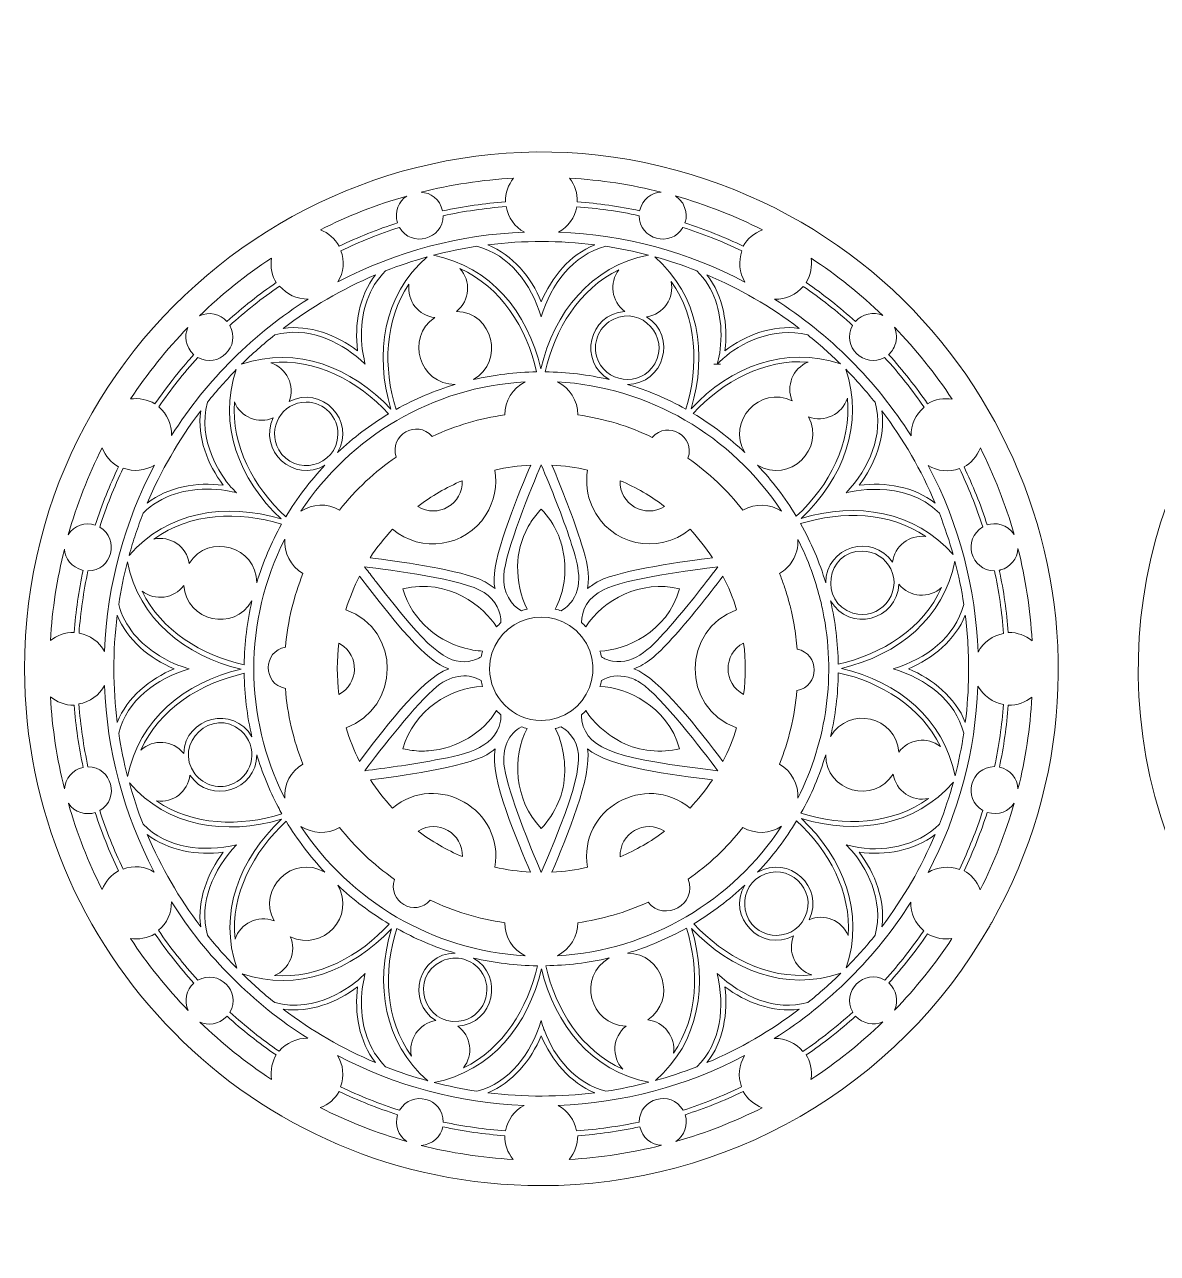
# Model space of a CAD drawing. Header units: inches. Extents: x 45 to 4631, y -57 to 970.
# Drawn here: x 975 to 1922, y -57 to 970 of the extents above; entities that cross this region are included whole.
import ezdxf

# ---------------------------------------------------------------- set-up
doc = ezdxf.new("R2010")
doc.units = ezdxf.units.IN
doc.header["$MEASUREMENT"] = 0
doc.layers.add('_U+0421_U+043B_U+043E_U+0439 1', color=7, linetype='Continuous')

msp = doc.modelspace()

# ---------------------------------------------------------------- linework, layer by layer
at = {"layer": '_U+0421_U+043B_U+043E_U+0439 1', "color": 1, "lineweight": 9, "true_color": 0xff0000}
for points, knots in [([(2713, 217.2), (2713.6, 218.2), (2714.2, 219.2), (2714.7, 220.2), (2742.9, 270.4), (2760.8, 325.7), (2767.2, 382.6), (2767.2, 382.6), (2767.3, 382.6), (2767.3, 382.7), (2790.2, 583.8), (2670, 774.5), (2477.6, 840.1), (2096.9, 970.4), (1748.2, 540.3), (1981.3, 191.9), (2105.1, 7), (2350.1, -56.6), (2550.9, 56), (2550.9, 56), (2550.9, 56), (2550.9, 56), (2550.9, 56), (2550.9, 56), (2550.9, 56), (2617.5, 93.3), (2673.6, 148), (2712.8, 216.8), (2712.8, 216.8), (2712.8, 216.8), (2712.8, 216.8), (2712.9, 216.9), (2712.9, 217.1), (2713, 217.2)], [0, 0, 0, 0, 1, 1, 1, 2, 2, 2, 3, 3, 3, 4, 4, 4, 5, 5, 5, 6, 6, 6, 7, 7, 7, 8, 8, 8, 9, 9, 9, 10, 10, 10, 11, 11, 11, 11]), ([(1781.8, 216.7), (1781.9, 216.9), (1782, 217.1), (1782.1, 217.3), (1782.6, 218.2), (1783.2, 219.1), (1783.7, 220), (1916.4, 455.3), (1801.6, 754.5), (1545.4, 840.9), (1269.7, 934.9), (975.3, 730.2), (975.3, 431.8), (975.3, 197.1), (1164.4, 0), (1407.2, 0), (1561.4, 0), (1704.9, 82), (1781.8, 216.7)], [0, 0, 0, 0, 1, 1, 1, 2, 2, 2, 3, 3, 3, 4, 4, 4, 5, 5, 5, 6, 6, 6, 6]), ([(1377.3, 822.3), (1359.9, 821), (1342.3, 818.5), (1324.7, 814.7), (1322.3, 824.7), (1314.6, 829.9), (1306.7, 830.3), (1331.6, 836.6), (1357.5, 840.6), (1384, 842.1), (1379.5, 836.5), (1377.1, 829.5), (1377.3, 822.3)], [0, 0, 0, 0, 1, 1, 1, 2, 2, 2, 3, 3, 3, 4, 4, 4, 4]), ([(1430.7, 842.1), (1457, 840.6), (1482.6, 836.6), (1507.3, 830.4), (1499.5, 829.9), (1491.9, 824.7), (1489.4, 814.8), (1472.3, 818.4), (1454.8, 820.9), (1437.3, 822.3), (1437.3, 829.6), (1435.7, 835.9), (1430.7, 842.1)], [0, 0, 0, 0, 1, 1, 1, 2, 2, 2, 3, 3, 3, 4, 4, 4, 4]), ([(1222.5, 798.9), (1245.4, 810.5), (1269.6, 820), (1294.7, 827.1), (1287.8, 822.6), (1284.5, 814.3), (1286.9, 804.6), (1270.4, 799.3), (1254, 792.8), (1238.3, 785.2), (1234.8, 791.4), (1229.1, 796.3), (1222.5, 798.9)], [0, 0, 0, 0, 1, 1, 1, 2, 2, 2, 3, 3, 3, 4, 4, 4, 4]), ([(1576, 785.2), (1560.8, 792.5), (1544.4, 799.1), (1527.2, 804.7), (1528.7, 807.2), (1530.2, 820.1), (1519.3, 827.2), (1544.6, 820), (1568.9, 810.5), (1592, 798.8), (1585, 796.2), (1579.5, 791.4), (1576, 785.2)], [0, 0, 0, 0, 1, 1, 1, 2, 2, 2, 3, 3, 3, 4, 4, 4, 4]), ([(1239.7, 781.4), (1255.5, 789), (1271.9, 795.5), (1288.6, 800.9), (1298.6, 783.7), (1325.1, 790.8), (1325.2, 810.7), (1342.4, 814.4), (1360, 816.9), (1377.8, 818.3), (1379.3, 809.1), (1385.1, 801.2), (1393.1, 796.9), (1339.6, 794.9), (1286.8, 781.4), (1237.2, 755.3), (1242, 763.2), (1242.9, 772.8), (1239.7, 781.4)], [0, 0, 0, 0, 1, 1, 1, 2, 2, 2, 3, 3, 3, 4, 4, 4, 5, 5, 5, 6, 6, 6, 6]), ([(1436.9, 818.2), (1453.8, 816.9), (1471.4, 814.5), (1489, 810.7), (1489.1, 790.7), (1515.6, 783.7), (1525.5, 800.9), (1541.8, 795.7), (1558.4, 789.2), (1574.9, 781.3), (1571.7, 772.6), (1572.7, 763), (1577.4, 755.2), (1530.1, 780.1), (1477.7, 794.8), (1421.5, 796.9), (1429.5, 801.2), (1435.3, 809), (1436.9, 818.2)], [0, 0, 0, 0, 1, 1, 1, 2, 2, 2, 3, 3, 3, 4, 4, 4, 5, 5, 5, 6, 6, 6, 6]), ([(1353.3, 785.1), (1380.8, 778), (1398.7, 753.6), (1407.1, 726.1), (1415.5, 753.5), (1433.4, 777.9), (1461, 785.1), (1473, 783.3), (1484.9, 780.8), (1496.7, 777.8), (1448.7, 768.4), (1417.9, 729.8), (1406.9, 682.8), (1395.7, 730.1), (1364.8, 768.3), (1317.1, 777.6), (1329, 780.7), (1341.1, 783.2), (1353.3, 785.1)], [0, 0, 0, 0, 1, 1, 1, 2, 2, 2, 3, 3, 3, 4, 4, 4, 5, 5, 5, 6, 6, 6, 6]), ([(1451.9, 786.3), (1431, 778), (1415.6, 759), (1407.1, 738.8), (1398.7, 759.1), (1383.3, 778), (1362.4, 786.3), (1392.6, 790.1), (1422.8, 790), (1451.9, 786.3)], [0, 0, 0, 0, 1, 1, 1, 2, 2, 2, 3, 3, 3, 3]), ([(1185.6, 754.8), (1171.4, 745), (1157.5, 734), (1144.4, 722.2), (1138.8, 728.7), (1129.4, 730.6), (1121.6, 727.1), (1140, 744.9), (1160.2, 761.1), (1181.7, 775.3), (1180.4, 767.6), (1182.3, 759.8), (1185.6, 754.8)], [0, 0, 0, 0, 1, 1, 1, 2, 2, 2, 3, 3, 3, 4, 4, 4, 4]), ([(1256, 690.3), (1256, 690.3), (1260, 686.7), (1260, 686.7), (1260, 686.7), (1260, 686.7), (1260, 686.7), (1258.8, 692.2), (1256.9, 698.9), (1256.9, 711), (1256.9, 731.1), (1262.8, 750.6), (1277.1, 764.6), (1288.4, 769.1), (1300, 772.9), (1311.8, 776.2), (1274.8, 744.1), (1267.6, 695.2), (1281.5, 649.1), (1248.5, 684), (1202.8, 702.1), (1156.7, 686.5), (1165.5, 695.1), (1174.7, 703.3), (1184.4, 711), (1211.9, 718.4), (1237.3, 706.4), (1256, 690.3)], [0, 0, 0, 0, 1, 1, 1, 2, 2, 2, 3, 3, 3, 4, 4, 4, 5, 5, 5, 6, 6, 6, 7, 7, 7, 8, 8, 8, 9, 9, 9, 9]), ([(1657.2, 686.8), (1611.3, 702.4), (1565.5, 684.6), (1532.4, 649.4), (1546.2, 695.5), (1538.9, 744.2), (1502, 776.3), (1513.9, 773.1), (1525.6, 769.2), (1537.2, 764.6), (1551.5, 750.5), (1557.4, 731.1), (1557.4, 711), (1557.4, 698.7), (1555.5, 691.9), (1554.2, 686.7), (1564.3, 686.7), (1544.2, 686.7), (1554.2, 686.7), (1554.4, 686.9), (1559.1, 691.2), (1559.2, 691.3), (1572.6, 703.4), (1601.1, 718.8), (1629.9, 711), (1639.4, 703.4), (1648.5, 695.3), (1657.2, 686.8)], [0, 0, 0, 0, 1, 1, 1, 2, 2, 2, 3, 3, 3, 4, 4, 4, 5, 5, 5, 6, 6, 6, 7, 7, 7, 8, 8, 8, 9, 9, 9, 9]), ([(1632.7, 775.2), (1654.1, 761.1), (1674.2, 745), (1692.6, 727.2), (1684.7, 730.8), (1675.4, 728.7), (1669.8, 722.3), (1656.8, 734), (1643, 744.9), (1628.7, 754.8), (1632.5, 761.3), (1633.6, 768.6), (1632.7, 775.2)], [0, 0, 0, 0, 1, 1, 1, 2, 2, 2, 3, 3, 3, 4, 4, 4, 4]), ([(1268.7, 761.2), (1254.8, 743.6), (1250.9, 719.6), (1253.7, 697.7), (1236, 711.2), (1213.5, 719.6), (1191.5, 716.5), (1214.5, 734), (1240.4, 749.3), (1268.7, 761.2)], [0, 0, 0, 0, 1, 1, 1, 2, 2, 2, 3, 3, 3, 3]), ([(1339.1, 766.6), (1373.4, 751.3), (1395, 717), (1403.3, 680.2), (1385.7, 679.9), (1367.9, 677.8), (1350.4, 673.7), (1377, 689), (1366.9, 729.7), (1336.3, 730.7), (1347.7, 739.8), (1348.6, 756.3), (1339.1, 766.6)], [0, 0, 0, 0, 1, 1, 1, 2, 2, 2, 3, 3, 3, 4, 4, 4, 4]), ([(1472.1, 765.5), (1463.7, 754.7), (1465.8, 738.9), (1476.9, 730.7), (1446.8, 728.5), (1437.9, 688.7), (1463.8, 673.8), (1446.4, 677.8), (1428.6, 680), (1410.4, 680.2), (1418.3, 715.5), (1439, 749.6), (1472.1, 765.5)], [0, 0, 0, 0, 1, 1, 1, 2, 2, 2, 3, 3, 3, 4, 4, 4, 4]), ([(1622.8, 716.5), (1600.7, 719.6), (1578, 710.9), (1560.6, 697.7), (1563.4, 719.4), (1559.5, 743.5), (1545.6, 761.2), (1572.5, 749.9), (1598.5, 735), (1622.8, 716.5)], [0, 0, 0, 0, 1, 1, 1, 2, 2, 2, 3, 3, 3, 3]), ([(1146.8, 718.9), (1159.5, 730.4), (1173.5, 741.6), (1188.5, 751.9), (1194.2, 745), (1202.8, 740.8), (1212.4, 741), (1167.3, 712.6), (1127.7, 673.7), (1098.2, 627.1), (1098.4, 636.1), (1094.6, 645), (1087.4, 650.9), (1097.2, 665.1), (1108.1, 679), (1120.1, 692.2), (1137.4, 682.4), (1156.5, 701.7), (1146.8, 718.9)], [0, 0, 0, 0, 1, 1, 1, 2, 2, 2, 3, 3, 3, 4, 4, 4, 5, 5, 5, 6, 6, 6, 6]), ([(1296.6, 753.4), (1294.7, 739.6), (1304.5, 727.1), (1318.1, 725.5), (1293.3, 708.7), (1305.2, 669.7), (1335.2, 669.7), (1318.3, 664.6), (1301.6, 657.6), (1285.8, 648.7), (1274.9, 683.7), (1276.1, 723.3), (1296.6, 753.4)], [0, 0, 0, 0, 1, 1, 1, 2, 2, 2, 3, 3, 3, 4, 4, 4, 4]), ([(1515.6, 755.7), (1537.7, 725.3), (1539.1, 684.8), (1528, 649), (1512.2, 657.8), (1495.3, 664.9), (1479.1, 669.7), (1509.8, 669.8), (1521, 710), (1495.2, 726.1), (1509.5, 728.3), (1518.6, 742), (1515.6, 755.7)], [0, 0, 0, 0, 1, 1, 1, 2, 2, 2, 3, 3, 3, 4, 4, 4, 4]), ([(1694.1, 692.3), (1706.4, 678.8), (1717.6, 664.4), (1727.1, 650.6), (1720, 644.7), (1716, 635.9), (1716.2, 626.7), (1687.3, 672.5), (1648.1, 711.8), (1602.2, 740.8), (1611.8, 740.6), (1620.4, 744.8), (1626.1, 751.6), (1640.5, 741.7), (1654.4, 730.8), (1667.4, 719), (1657.5, 701.5), (1677.1, 682.7), (1694.1, 692.3)], [0, 0, 0, 0, 1, 1, 1, 2, 2, 2, 3, 3, 3, 4, 4, 4, 5, 5, 5, 6, 6, 6, 6]), ([(1502, 687), (1490.2, 666.6), (1459.5, 670.8), (1453.4, 693.4), (1450, 706.3), (1456.5, 718.8), (1467.7, 724.2), (1491.1, 735.5), (1514.8, 709.3), (1502, 687)], [0, 0, 0, 0, 1, 1, 1, 2, 2, 2, 3, 3, 3, 3]), ([(1116.7, 694.5), (1115.4, 693.1), (1100.2, 676.6), (1084.3, 653.5), (1078.3, 657), (1070.9, 658.5), (1063.8, 657.5), (1078, 678.9), (1094.1, 698.9), (1111.8, 717.3), (1108.5, 710.1), (1109.8, 701.5), (1116.7, 694.5)], [0, 0, 0, 0, 1, 1, 1, 2, 2, 2, 3, 3, 3, 4, 4, 4, 4]), ([(1730, 653.5), (1720.5, 667.3), (1709.6, 681.2), (1697.5, 694.6), (1698.5, 695.7), (1701, 697.7), (1702.8, 702.5), (1704.7, 707.5), (1704.4, 712.9), (1702.3, 717.5), (1720.2, 699), (1736.4, 678.9), (1750.6, 657.3), (1743.6, 658.5), (1736.3, 657.2), (1730, 653.5)], [0, 0, 0, 0, 1, 1, 1, 2, 2, 2, 3, 3, 3, 4, 4, 4, 5, 5, 5, 5]), ([(1279.6, 645.1), (1264.1, 635.8), (1249.9, 624.9), (1236.9, 612.8), (1252.7, 639.4), (1223.4, 669.6), (1196.4, 655.3), (1201.7, 668.8), (1194.3, 683.5), (1181, 687.8), (1218.2, 691.6), (1254.1, 672.7), (1279.6, 645.1)], [0, 0, 0, 0, 1, 1, 1, 2, 2, 2, 3, 3, 3, 4, 4, 4, 4]), ([(1630.2, 688.4), (1617.3, 683.1), (1611.5, 668.4), (1616.9, 655.9), (1589.7, 669), (1561.8, 638.8), (1577.3, 612.8), (1565, 624.4), (1550.2, 635.8), (1534.2, 645.4), (1558.9, 672.2), (1593.8, 691.1), (1630.2, 688.4)], [0, 0, 0, 0, 1, 1, 1, 2, 2, 2, 3, 3, 3, 4, 4, 4, 4]), ([(1128.1, 654.7), (1135.9, 664.5), (1144.6, 674.2), (1152.2, 682), (1136.7, 636), (1154.5, 590.3), (1189.7, 557.2), (1143.4, 571.1), (1094.7, 563.6), (1062.7, 526.8), (1064.4, 532.8), (1066.2, 538.8), (1068.1, 544.6), (1070.1, 550.5), (1072.2, 556.3), (1074.4, 562), (1089.3, 577.1), (1110.3, 582.9), (1131.6, 582.1), (1143.5, 581.7), (1152.3, 579.1), (1152.3, 579.1), (1150.7, 580.8), (1149.5, 582.1), (1147.8, 583.9), (1139, 593.4), (1119.6, 623.2), (1128.1, 654.7)], [0, 0, 0, 0, 1, 1, 1, 2, 2, 2, 3, 3, 3, 4, 4, 4, 5, 5, 5, 6, 6, 6, 7, 7, 7, 8, 8, 8, 9, 9, 9, 9]), ([(1686.2, 654.7), (1693.6, 627.1), (1681.4, 599.9), (1661.9, 579.1), (1663, 579.1), (1710, 592.4), (1739.9, 562), (1744.4, 550.6), (1748.5, 537.8), (1751.4, 527.4), (1719.4, 564.1), (1670.6, 571.6), (1624.3, 557.6), (1659.7, 591), (1677.1, 636.8), (1661.7, 682.3), (1670.6, 673.3), (1679.2, 663.4), (1686.2, 654.7)], [0, 0, 0, 0, 1, 1, 1, 2, 2, 2, 3, 3, 3, 4, 4, 4, 5, 5, 5, 6, 6, 6, 6]), ([(1393.8, 671.8), (1383, 666.5), (1376.5, 655.6), (1376.6, 644.2), (1356.2, 641.3), (1335.7, 635.4), (1316, 626.2), (1303.3, 640.9), (1279.8, 627.2), (1286, 609), (1268.1, 596.8), (1252.1, 581.8), (1238.6, 564.6), (1228.2, 570.6), (1215.9, 570), (1206.3, 563.6), (1247.4, 626.1), (1316.2, 667.5), (1393.8, 671.8)], [0, 0, 0, 0, 1, 1, 1, 2, 2, 2, 3, 3, 3, 4, 4, 4, 5, 5, 5, 6, 6, 6, 6]), ([(1608, 563.7), (1598.6, 569.8), (1586.3, 570.7), (1575.7, 564.6), (1562.7, 581.1), (1547.3, 595.8), (1529.8, 608), (1536.2, 626.3), (1512.7, 640), (1499.9, 625.4), (1480.5, 634.8), (1459.5, 641.1), (1437.7, 644.2), (1437.7, 656.2), (1430.9, 666.7), (1420.6, 671.8), (1496.9, 667.6), (1566.2, 627), (1608, 563.7)], [0, 0, 0, 0, 1, 1, 1, 2, 2, 2, 3, 3, 3, 4, 4, 4, 5, 5, 5, 6, 6, 6, 6]), ([(1663, 658.1), (1666.9, 620.8), (1647.9, 585), (1620.3, 559.5), (1610.9, 575.2), (1599.9, 589.4), (1587.9, 602.1), (1614.6, 586.3), (1644.8, 615.8), (1630.5, 642.7), (1643.9, 637.5), (1658.7, 644.7), (1663, 658.1)], [0, 0, 0, 0, 1, 1, 1, 2, 2, 2, 3, 3, 3, 4, 4, 4, 4]), ([(1122.5, 647.6), (1119.5, 625.4), (1128.1, 602.8), (1141.4, 585.4), (1119.3, 588.2), (1095.4, 584.2), (1077.8, 570.4), (1089.1, 597.1), (1103.9, 623.1), (1122.5, 647.6)], [0, 0, 0, 0, 1, 1, 1, 2, 2, 2, 3, 3, 3, 3]), ([(1150.7, 655), (1156, 642.1), (1170.7, 636.3), (1183.2, 641.7), (1170, 614.4), (1200.4, 586.7), (1226.3, 602.1), (1213.9, 588.9), (1202.9, 574.5), (1193.7, 559), (1166.7, 583.9), (1147.9, 618.7), (1150.7, 655)], [0, 0, 0, 0, 1, 1, 1, 2, 2, 2, 3, 3, 3, 4, 4, 4, 4]), ([(1187.7, 615.1), (1177.6, 632.8), (1190.4, 654.9), (1210.7, 654.9), (1225.9, 654.9), (1237.6, 642.2), (1237.2, 627.8), (1236.5, 600.6), (1200.9, 592.3), (1187.7, 615.1)], [0, 0, 0, 0, 1, 1, 1, 2, 2, 2, 3, 3, 3, 3]), ([(1736.4, 570.4), (1718.7, 584.3), (1694.6, 588.2), (1672.9, 585.4), (1686.2, 602.8), (1694.8, 625.5), (1691.8, 647.6), (1709.8, 623.8), (1724.9, 597.9), (1736.4, 570.4)], [0, 0, 0, 0, 1, 1, 1, 2, 2, 2, 3, 3, 3, 3]), ([(1053.8, 600.8), (1046.5, 585.6), (1039.9, 569.3), (1034.4, 552), (1025.7, 554.9), (1016.7, 551.6), (1011.8, 544), (1019, 569.3), (1028.5, 593.6), (1040.2, 616.7), (1042.8, 609.7), (1047.7, 604.2), (1053.8, 600.8)], [0, 0, 0, 0, 1, 1, 1, 2, 2, 2, 3, 3, 3, 4, 4, 4, 4]), ([(1774.2, 616.6), (1785.7, 593.6), (1795.2, 569.5), (1802.4, 544.3), (1796.9, 552.6), (1786.5, 554.8), (1779.9, 552.2), (1774.5, 568.9), (1767.8, 585.5), (1760.5, 600.8), (1765.7, 603.4), (1771.4, 609.5), (1774.2, 616.6)], [0, 0, 0, 0, 1, 1, 1, 2, 2, 2, 3, 3, 3, 4, 4, 4, 4]), ([(1038.1, 550.4), (1043.5, 567.2), (1050.1, 583.8), (1057.8, 599.7), (1066.2, 596.6), (1075.8, 597.3), (1083.9, 602.3), (1059.2, 555.5), (1044.3, 503), (1042.1, 446.4), (1037.8, 454.5), (1029.9, 460.2), (1020.8, 461.8), (1022.1, 479.3), (1024.6, 496.8), (1028.3, 513.8), (1048.2, 513.8), (1055.3, 540.3), (1038.1, 550.4)], [0, 0, 0, 0, 1, 1, 1, 2, 2, 2, 3, 3, 3, 4, 4, 4, 5, 5, 5, 6, 6, 6, 6]), ([(1360.8, 560.6), (1368, 572), (1370.5, 585.4), (1368.3, 598), (1378, 600.3), (1388.1, 601.7), (1398.3, 602.3), (1389.6, 581.8), (1367.6, 528.6), (1367.7, 507.4), (1367.7, 504.3), (1368, 501.5), (1368.5, 499), (1364.5, 502.4), (1359.9, 505.2), (1354.2, 507.4), (1333.1, 515.5), (1286.6, 522), (1264.1, 524.8), (1269.7, 533.3), (1275.9, 541.2), (1282.8, 548.6), (1306.8, 528.6), (1343.7, 533.5), (1360.8, 560.6)], [0, 0, 0, 0, 1, 1, 1, 2, 2, 2, 3, 3, 3, 4, 4, 4, 5, 5, 5, 6, 6, 6, 7, 7, 7, 8, 8, 8, 8]), ([(1407.1, 602.4), (1415.2, 583.4), (1425.1, 558.9), (1431.5, 539.1), (1436.9, 522.4), (1443.2, 503.9), (1433.3, 489.2), (1430.6, 485.3), (1427.1, 482.2), (1423.7, 480.5), (1422.7, 480.8), (1420.5, 481.5), (1418.8, 481.9), (1425.3, 493.8), (1428.3, 509.6), (1426.2, 525.4), (1426, 527.2), (1425.7, 529.1), (1425.3, 531), (1424.9, 532.9), (1424.4, 534.8), (1423.9, 536.6), (1423.3, 538.5), (1422.7, 540.4), (1422, 542.2), (1421.6, 543.1), (1421.3, 544), (1420.9, 544.9), (1417.7, 552.2), (1413.2, 559.2), (1407.1, 565.5), (1403.9, 562.2), (1401, 558.4), (1398.4, 554.4), (1397.7, 553.2), (1397, 552), (1396.3, 550.8), (1390.2, 539.9), (1387.4, 528.5), (1387.4, 517.9), (1387.4, 517.9), (1387.4, 517.9), (1387.4, 517.9), (1387.4, 505.7), (1389.7, 492.5), (1395.4, 481.9), (1393.8, 481.5), (1392.2, 481), (1390.6, 480.5), (1381.9, 485), (1375, 495.5), (1375.8, 510), (1376.9, 530), (1399.3, 584), (1407.1, 602.4)], [0, 0, 0, 0, 1, 1, 1, 2, 2, 2, 3, 3, 3, 4, 4, 4, 5, 5, 5, 6, 6, 6, 7, 7, 7, 8, 8, 8, 9, 9, 9, 10, 10, 10, 11, 11, 11, 12, 12, 12, 13, 13, 13, 14, 14, 14, 15, 15, 15, 16, 16, 16, 17, 17, 17, 18, 18, 18, 18]), ([(1449.7, 567.6), (1464.3, 535), (1505.1, 526.6), (1531.5, 548.6), (1538.4, 541.2), (1544.6, 533.3), (1550.2, 524.8), (1529.7, 522.2), (1473.9, 514.7), (1455.4, 505.3), (1451.6, 503.4), (1448.5, 501.2), (1445.8, 499), (1448.1, 511), (1445, 522.5), (1440.9, 536.1), (1434.6, 556.6), (1424.3, 582.6), (1416, 602.3), (1426.2, 601.7), (1436.2, 600.3), (1445.9, 598), (1444.1, 587.8), (1445.4, 577.2), (1449.7, 567.6)], [0, 0, 0, 0, 1, 1, 1, 2, 2, 2, 3, 3, 3, 4, 4, 4, 5, 5, 5, 6, 6, 6, 7, 7, 7, 8, 8, 8, 8]), ([(1776.2, 550.5), (1758.8, 540.4), (1766.1, 514), (1786, 513.9), (1789.5, 497.3), (1792.2, 479.7), (1793.6, 461.4), (1784.7, 459.9), (1776.7, 454.3), (1772.2, 446), (1770.2, 498.8), (1757, 551.7), (1730.6, 601.9), (1738.4, 597.1), (1748, 596.1), (1756.7, 599.4), (1764, 584.1), (1770.7, 567.7), (1776.2, 550.5)], [0, 0, 0, 0, 1, 1, 1, 2, 2, 2, 3, 3, 3, 4, 4, 4, 5, 5, 5, 6, 6, 6, 6]), ([(1304, 567.7), (1315.4, 576.3), (1327.8, 583.6), (1341.1, 589.2), (1342, 569.8), (1320.6, 557.2), (1304, 567.7)], [0, 0, 0, 0, 1, 1, 1, 2, 2, 2, 2]), ([(1473.1, 589.2), (1486.5, 583.6), (1498.9, 576.3), (1510.2, 567.7), (1493.8, 557.3), (1472.3, 569.6), (1473.1, 589.2)], [0, 0, 0, 0, 1, 1, 1, 2, 2, 2, 2]), ([(1190.1, 552.8), (1181.4, 537.3), (1174.5, 520.9), (1169.4, 503.9), (1169.3, 534.6), (1129, 545.7), (1112.9, 520.1), (1110.8, 534.3), (1097.1, 543.4), (1083.3, 540.4), (1113.8, 562.5), (1154.3, 564), (1190.1, 552.8)], [0, 0, 0, 0, 1, 1, 1, 2, 2, 2, 3, 3, 3, 4, 4, 4, 4]), ([(1728.6, 542.5), (1714.8, 544.4), (1702.3, 534.6), (1700.8, 521), (1683.9, 545.8), (1645, 534), (1644.9, 503.9), (1642.3, 512.5), (1639.3, 520.9), (1635.8, 529.2), (1632.4, 537.2), (1628.4, 545.2), (1623.9, 553.3), (1658.5, 564.1), (1698.3, 563.2), (1728.6, 542.5)], [0, 0, 0, 0, 1, 1, 1, 2, 2, 2, 3, 3, 3, 4, 4, 4, 5, 5, 5, 5]), ([(1192.7, 540.2), (1192, 529.1), (1197.4, 517.8), (1208, 511.7), (1200.3, 492.6), (1195.3, 472), (1193.4, 450.2), (1174.3, 446.7), (1174.2, 419.2), (1193.3, 415.6), (1194.9, 393.8), (1199.9, 372.6), (1208, 352.3), (1197.7, 346.5), (1192, 335.3), (1192.7, 323.8), (1158.2, 391.9), (1158.4, 472.4), (1192.7, 540.2)], [0, 0, 0, 0, 1, 1, 1, 2, 2, 2, 3, 3, 3, 4, 4, 4, 5, 5, 5, 6, 6, 6, 6]), ([(1621.6, 540.1), (1625.9, 531.7), (1629.7, 523), (1632.9, 514.1), (1633.7, 511.9), (1634.5, 509.7), (1635.2, 507.5), (1637.4, 500.8), (1639.3, 494.1), (1641, 487.3), (1641.5, 485), (1642, 482.7), (1642.5, 480.4), (1653.4, 427.4), (1646.1, 372.2), (1621.6, 323.9), (1622.3, 335.3), (1616.5, 346.4), (1606.4, 352.2), (1606.4, 352.2), (1606.4, 352.2), (1606.4, 352.2), (1606.4, 352.2), (1606.4, 352.2), (1606.4, 352.2), (1606.4, 352.3), (1606.3, 352.3), (1606.3, 352.3), (1613.9, 371.3), (1619, 391.9), (1620.8, 413.8), (1640.1, 417.3), (1640, 444.8), (1621, 448.4), (1620.5, 455.2), (1619.6, 462), (1618.5, 468.6), (1617.8, 472.4), (1617.1, 476.2), (1616.2, 479.9), (1615.9, 481.4), (1615.5, 483), (1615.1, 484.6), (1614.1, 488.5), (1613, 492.4), (1611.8, 496.3), (1611.2, 498.1), (1610.7, 499.8), (1610.1, 501.5), (1608.9, 504.9), (1607.6, 508.3), (1606.3, 511.7), (1610.8, 514.3), (1614.4, 517.8), (1617, 522), (1620.4, 527.4), (1622, 533.7), (1621.6, 540.1)], [0, 0, 0, 0, 1, 1, 1, 2, 2, 2, 3, 3, 3, 4, 4, 4, 5, 5, 5, 6, 6, 6, 7, 7, 7, 8, 8, 8, 9, 9, 9, 10, 10, 10, 11, 11, 11, 12, 12, 12, 13, 13, 13, 14, 14, 14, 15, 15, 15, 16, 16, 16, 17, 17, 17, 18, 18, 18, 19, 19, 19, 19]), ([(996.9, 455.6), (998.4, 481.8), (1002.4, 507.4), (1008.6, 532.1), (1009.1, 524.2), (1014.2, 517), (1024.2, 514.2), (1020.6, 497.3), (1018.1, 479.8), (1016.8, 462.4), (1009, 462.4), (1002.3, 459.8), (996.9, 455.6)], [0, 0, 0, 0, 1, 1, 1, 2, 2, 2, 3, 3, 3, 4, 4, 4, 4]), ([(1675.5, 530.4), (1685.9, 530.4), (1695, 524.3), (1699.3, 515.4), (1709.3, 494.7), (1689.7, 471.7), (1667.6, 478.6), (1639.1, 487.5), (1644.9, 530.4), (1675.5, 530.4)], [0, 0, 0, 0, 1, 1, 1, 2, 2, 2, 3, 3, 3, 3]), ([(1805.6, 532.4), (1811.9, 507.6), (1815.9, 481.8), (1817.4, 455.3), (1812, 459.8), (1805.4, 462.4), (1797.5, 462.4), (1796.2, 479.4), (1793.7, 497), (1790, 514.4), (1790.2, 514.4), (1791.1, 514.6), (1791.1, 514.6), (1799.4, 516.8), (1805.1, 524.2), (1805.6, 532.4)], [0, 0, 0, 0, 1, 1, 1, 2, 2, 2, 3, 3, 3, 4, 4, 4, 5, 5, 5, 5]), ([(1061.4, 342), (1058.3, 353.9), (1055.8, 366), (1054, 378.2), (1061.1, 405.8), (1085, 423.5), (1112.9, 432), (1112.9, 432), (1112.9, 432), (1112.9, 432), (1112.9, 432), (1112.9, 432), (1112.9, 432), (1108.3, 433.4), (1100.1, 435.4), (1088.2, 442.7), (1071.7, 452.8), (1058.8, 467.2), (1054, 485.8), (1055.7, 497.5), (1058.1, 509.4), (1061.3, 521.5), (1070.6, 473.6), (1109.3, 442.8), (1156.2, 431.7), (1109, 420.5), (1070.7, 389.6), (1061.4, 342)], [0, 0, 0, 0, 1, 1, 1, 2, 2, 2, 3, 3, 3, 4, 4, 4, 5, 5, 5, 6, 6, 6, 7, 7, 7, 8, 8, 8, 9, 9, 9, 9]), ([(1359.3, 495.8), (1369.4, 489.1), (1373.8, 479.1), (1373.4, 470.6), (1372.2, 469.4), (1371, 468.3), (1369.8, 467), (1359.6, 483.7), (1329.7, 508.2), (1291.5, 498.8), (1299.3, 471.8), (1321.6, 453.4), (1348.2, 448), (1348.8, 447.9), (1349.5, 447.7), (1350.1, 447.6), (1353.3, 447.1), (1356, 446.9), (1358.1, 446.8), (1357.6, 445.2), (1357.2, 443.6), (1356.9, 441.9), (1355.6, 441.1), (1354.2, 440.4), (1352.9, 439.9), (1350.9, 439.1), (1348.8, 438.6), (1346.7, 438.2), (1327.6, 435.4), (1312.4, 448.8), (1269.1, 504.7), (1268.5, 505.5), (1267.8, 506.3), (1267.3, 507.1), (1264.3, 510.9), (1261.6, 514.4), (1259.5, 517.2), (1279.9, 514.7), (1342.3, 506.9), (1359.3, 495.8)], [0, 0, 0, 0, 1, 1, 1, 2, 2, 2, 3, 3, 3, 4, 4, 4, 5, 5, 5, 6, 6, 6, 7, 7, 7, 8, 8, 8, 9, 9, 9, 10, 10, 10, 11, 11, 11, 12, 12, 12, 13, 13, 13, 13]), ([(1554.7, 517.2), (1542.9, 501.4), (1527.8, 482.3), (1514.7, 467.4), (1500.5, 451.3), (1486, 434.8), (1466.6, 438.4), (1463, 439.1), (1459.8, 440.4), (1457.4, 441.9), (1457.2, 442.9), (1456.7, 445.3), (1456.2, 446.8), (1477.3, 447.4), (1512.2, 462.1), (1522.8, 498.8), (1490.7, 506.7), (1458.4, 489.7), (1444.5, 467), (1443.3, 468.3), (1442, 469.6), (1440.9, 470.6), (1440.5, 480.6), (1446.3, 491.7), (1459.1, 498.1), (1476.9, 507.2), (1534.9, 514.8), (1554.7, 517.2)], [0, 0, 0, 0, 1, 1, 1, 2, 2, 2, 3, 3, 3, 4, 4, 4, 5, 5, 5, 6, 6, 6, 7, 7, 7, 8, 8, 8, 9, 9, 9, 9]), ([(1658, 432.3), (1705.7, 443.5), (1743.6, 474.6), (1752.9, 522), (1756, 510.1), (1758.5, 498), (1760.3, 485.8), (1753.2, 458.3), (1728.7, 440.4), (1701.4, 432), (1728.6, 423.7), (1753.2, 405.9), (1760.3, 378.2), (1758.5, 366.2), (1756.1, 354.2), (1753, 342.5), (1743.7, 390.1), (1705.5, 421.1), (1658, 432.3)], [0, 0, 0, 0, 1, 1, 1, 2, 2, 2, 3, 3, 3, 4, 4, 4, 5, 5, 5, 6, 6, 6, 6]), ([(1255.3, 354.6), (1250.7, 363.6), (1246.9, 372.9), (1244, 382.6), (1289.3, 399.3), (1290.6, 464.3), (1243.9, 481.4), (1246.9, 491.2), (1250.7, 500.5), (1255.2, 509.5), (1303, 446.3), (1318, 436.1), (1329.8, 432), (1306.5, 423.9), (1270.7, 375), (1255.3, 354.6)], [0, 0, 0, 0, 1, 1, 1, 2, 2, 2, 3, 3, 3, 4, 4, 4, 5, 5, 5, 5]), ([(1559, 509.5), (1563.6, 500.5), (1567.4, 491.2), (1570.4, 481.4), (1525.1, 464.8), (1523.5, 399.8), (1570.4, 382.6), (1567.4, 372.8), (1563.6, 363.5), (1559, 354.5), (1540, 379.7), (1505.6, 424.7), (1484.5, 432), (1495.1, 435.7), (1503.1, 442.7), (1516.4, 457.2), (1530.4, 472.5), (1546.5, 492.9), (1559, 509.5)], [0, 0, 0, 0, 1, 1, 1, 2, 2, 2, 3, 3, 3, 4, 4, 4, 5, 5, 5, 6, 6, 6, 6]), ([(1108.4, 501.7), (1110.5, 471.6), (1150.5, 462.7), (1165.3, 488.7), (1161.3, 471.5), (1159.1, 453.7), (1158.9, 435.3), (1123.3, 443.2), (1089.4, 464), (1073.5, 496.9), (1084.5, 488.5), (1100.2, 490.6), (1108.4, 501.7)], [0, 0, 0, 0, 1, 1, 1, 2, 2, 2, 3, 3, 3, 4, 4, 4, 4]), ([(1655.4, 435.8), (1655.1, 453.3), (1653, 471.2), (1649, 488.8), (1664.2, 462.2), (1704.9, 472.3), (1706, 502.8), (1715, 491.5), (1731.5, 490.5), (1741.8, 500), (1726.5, 465.6), (1692, 444.1), (1655.4, 435.8)], [0, 0, 0, 0, 1, 1, 1, 2, 2, 2, 3, 3, 3, 4, 4, 4, 4]), ([(1407.1, 388.8), (1383.3, 388.8), (1364, 408.2), (1364, 432), (1364, 469.4), (1408.5, 489.1), (1436.2, 463.9), (1465.5, 437.3), (1446.3, 388.8), (1407.1, 388.8)], [0, 0, 0, 0, 1, 1, 1, 2, 2, 2, 3, 3, 3, 3]), ([(1100.3, 432), (1079.9, 423.5), (1061.1, 408.1), (1052.7, 387.2), (1049.1, 416), (1048.9, 446.2), (1052.7, 476.8), (1061, 456.1), (1079.7, 440.6), (1100.3, 432)], [0, 0, 0, 0, 1, 1, 1, 2, 2, 2, 3, 3, 3, 3]), ([(1764.3, 427.1), (1764.2, 414.2), (1763.3, 400.9), (1761.6, 387.2), (1753.2, 408.1), (1734.4, 423.5), (1714, 432), (1734.4, 440.5), (1753.2, 456), (1761.6, 476.8), (1763.6, 460.6), (1764.6, 444), (1764.3, 427.1)], [0, 0, 0, 0, 1, 1, 1, 2, 2, 2, 3, 3, 3, 4, 4, 4, 4]), ([(1238, 453.5), (1238.5, 453.2), (1238.7, 453.1), (1239.4, 452.7), (1255.4, 442.9), (1254.7, 419.3), (1238, 410.5), (1236.2, 425.1), (1236.2, 439.8), (1238, 453.5)], [0, 0, 0, 0, 1, 1, 1, 2, 2, 2, 3, 3, 3, 3]), ([(1576.3, 453.5), (1578.1, 439.2), (1578.1, 424.8), (1576.3, 410.5), (1559.1, 419.5), (1558.8, 444.4), (1576.3, 453.5)], [0, 0, 0, 0, 1, 1, 1, 2, 2, 2, 2]), ([(1158.9, 428.2), (1159.1, 410.7), (1161.2, 392.9), (1165.3, 375.2), (1150.1, 401.8), (1109.4, 391.7), (1108.3, 361.2), (1099.3, 372.5), (1082.8, 373.5), (1072.5, 364), (1087.8, 398.5), (1122.4, 420), (1158.9, 428.2)], [0, 0, 0, 0, 1, 1, 1, 2, 2, 2, 3, 3, 3, 4, 4, 4, 4]), ([(1259.6, 346.8), (1259.6, 346.8), (1259.6, 346.8), (1259.6, 346.8), (1272.9, 364.6), (1302.7, 403), (1319.9, 417.1), (1333.4, 428.2), (1347.7, 427.9), (1356.9, 422.1), (1357.2, 420.4), (1357.6, 418.8), (1358.1, 417.2), (1331.5, 416.5), (1300.8, 397.5), (1291.5, 365.2), (1296.6, 364), (1301.7, 363.3), (1306.7, 363.2), (1306.7, 363.2), (1306.7, 363.2), (1306.7, 363.2), (1308.7, 363.2), (1310.6, 363.2), (1312.6, 363.4), (1312.7, 363.4), (1312.8, 363.4), (1313, 363.4), (1336.9, 365.1), (1358.9, 379.1), (1369.8, 397), (1371, 395.7), (1372.2, 394.6), (1373.4, 393.4), (1373.5, 392), (1373.4, 390.1), (1373, 388.1), (1368.7, 364.2), (1339.8, 359.6), (1314, 354.9), (1296.9, 351.8), (1276.9, 348.9), (1259.6, 346.8)], [0, 0, 0, 0, 1, 1, 1, 2, 2, 2, 3, 3, 3, 4, 4, 4, 5, 5, 5, 6, 6, 6, 7, 7, 7, 8, 8, 8, 9, 9, 9, 10, 10, 10, 11, 11, 11, 12, 12, 12, 13, 13, 13, 14, 14, 14, 14]), ([(1441.2, 388.4), (1440.9, 390), (1440.8, 391.8), (1440.8, 393.4), (1442.1, 394.6), (1443.3, 395.7), (1444.5, 397), (1446.2, 394.1), (1449.1, 390.1), (1453.5, 385.8), (1454, 385.2), (1454.6, 384.7), (1455.2, 384.1), (1458.2, 381.3), (1461.8, 378.4), (1466.1, 375.5), (1467.9, 374.3), (1469.7, 373.1), (1471.7, 372), (1472.7, 371.4), (1473.7, 370.9), (1474.6, 370.4), (1489.5, 362.9), (1507.4, 361.4), (1522.8, 365.2), (1512.4, 401.3), (1478.1, 416.6), (1456.2, 417.2), (1456.7, 418.8), (1457.1, 420.4), (1457.4, 422.1), (1463.2, 425.8), (1471.6, 427.2), (1479.9, 424.9), (1483.6, 423.9), (1487.1, 422.2), (1490.4, 420.1), (1507.1, 409.2), (1542.7, 362.9), (1554.7, 346.8), (1474.3, 356.6), (1445.5, 363.1), (1441.2, 388.4)], [0, 0, 0, 0, 1, 1, 1, 2, 2, 2, 3, 3, 3, 4, 4, 4, 5, 5, 5, 6, 6, 6, 7, 7, 7, 8, 8, 8, 9, 9, 9, 10, 10, 10, 11, 11, 11, 12, 12, 12, 13, 13, 13, 14, 14, 14, 14]), ([(1705.9, 362.3), (1703.8, 392.2), (1664, 401.5), (1649, 375.3), (1653, 392.7), (1655.2, 410.6), (1655.4, 428.7), (1690.8, 420.8), (1724.9, 400.2), (1740.8, 367.1), (1729.8, 375.6), (1714.1, 373.3), (1705.9, 362.3)], [0, 0, 0, 0, 1, 1, 1, 2, 2, 2, 3, 3, 3, 4, 4, 4, 4]), ([(1038.1, 313.5), (1055.4, 323.5), (1048.2, 350), (1028.3, 350), (1024.7, 366.8), (1022.1, 384.4), (1020.7, 402.6), (1029.9, 404.2), (1037.8, 410), (1042.1, 418), (1044.2, 363.9), (1057.9, 311.2), (1083.7, 262.1), (1076, 266.8), (1066.3, 267.9), (1057.6, 264.6), (1050, 280.3), (1043.5, 296.8), (1038.1, 313.5)], [0, 0, 0, 0, 1, 1, 1, 2, 2, 2, 3, 3, 3, 4, 4, 4, 5, 5, 5, 6, 6, 6, 6]), ([(1786, 350.2), (1765.8, 350.2), (1759.1, 323.5), (1776.2, 313.6), (1770.9, 296.8), (1764.3, 280.3), (1756.6, 264.3), (1747.7, 267.6), (1738, 266.4), (1730.4, 261.8), (1756, 310.3), (1770, 362.9), (1772.1, 417.6), (1776.6, 409.4), (1784.6, 403.8), (1793.5, 402.2), (1792.2, 384.9), (1789.7, 367.2), (1786, 350.2)], [0, 0, 0, 0, 1, 1, 1, 2, 2, 2, 3, 3, 3, 4, 4, 4, 5, 5, 5, 6, 6, 6, 6]), ([(1008.7, 331.6), (1002.4, 356.4), (998.4, 382.2), (996.9, 408.6), (1002.2, 404.2), (1008.9, 401.5), (1016.8, 401.5), (1018.1, 384.1), (1020.6, 366.7), (1024.3, 349.6), (1015.3, 347.7), (1009.2, 340), (1008.7, 331.6)], [0, 0, 0, 0, 1, 1, 1, 2, 2, 2, 3, 3, 3, 4, 4, 4, 4]), ([(1149.9, 336.1), (1138.6, 330.8), (1125.2, 334.2), (1117.6, 344.3), (1099.1, 369), (1132, 401.1), (1156.2, 380.1), (1171, 367.2), (1167, 344), (1149.9, 336.1)], [0, 0, 0, 0, 1, 1, 1, 2, 2, 2, 3, 3, 3, 3]), ([(1817.3, 408.4), (1815.8, 382.1), (1811.9, 356.4), (1805.6, 331.6), (1805.1, 340.4), (1799.2, 347.8), (1790.1, 349.8), (1793.7, 366.7), (1796.2, 384.1), (1797.5, 401.5), (1805.1, 401.5), (1812, 404.1), (1817.3, 408.4)], [0, 0, 0, 0, 1, 1, 1, 2, 2, 2, 3, 3, 3, 4, 4, 4, 4]), ([(1407.2, 261.8), (1407.2, 261.8), (1407.1, 261.8), (1407.1, 261.8), (1398.4, 282.2), (1379.9, 327.3), (1376.4, 349.2), (1373.7, 366), (1380.6, 378.3), (1390.6, 383.5), (1392.2, 383), (1393.8, 382.5), (1395.4, 382.1), (1382.7, 358.6), (1384.1, 322.5), (1407.1, 298.5), (1418.9, 310.7), (1426.8, 328.4), (1426.8, 346.1), (1426.8, 346.1), (1426.8, 346.1), (1426.8, 346.1), (1426.8, 346.1), (1426.8, 346.1), (1426.8, 346.1), (1426.8, 348.4), (1426.8, 350.5), (1426.6, 352.6), (1426.6, 353.7), (1426.5, 354.7), (1426.4, 355.7), (1425.1, 368.6), (1421.4, 377.3), (1418.8, 382.1), (1420.5, 382.5), (1422.1, 383), (1423.7, 383.5), (1424.3, 383.2), (1425.1, 382.7), (1426.2, 381.9), (1426.6, 381.7), (1427, 381.4), (1427.4, 381.1), (1428.2, 380.4), (1429.1, 379.7), (1429.9, 378.8), (1445.2, 363.3), (1440.7, 340.5), (1407.2, 261.8)], [0, 0, 0, 0, 1, 1, 1, 2, 2, 2, 3, 3, 3, 4, 4, 4, 5, 5, 5, 6, 6, 6, 7, 7, 7, 8, 8, 8, 9, 9, 9, 10, 10, 10, 11, 11, 11, 12, 12, 12, 13, 13, 13, 14, 14, 14, 15, 15, 15, 16, 16, 16, 16]), ([(1085.7, 321.5), (1099.4, 319.6), (1111.9, 329.3), (1113.5, 343), (1130.4, 318.2), (1169.3, 330.1), (1169.4, 360.1), (1173.7, 345.8), (1179.7, 330.7), (1187.2, 316.6), (1188.2, 314.6), (1189.3, 312.7), (1190.4, 310.7), (1155.4, 299.8), (1115.7, 300.9), (1085.7, 321.5)], [0, 0, 0, 0, 1, 1, 1, 2, 2, 2, 3, 3, 3, 4, 4, 4, 5, 5, 5, 5]), ([(1398.2, 262), (1388.1, 262.6), (1378.1, 264), (1368.4, 266.2), (1376.5, 314), (1320.6, 346.7), (1282.9, 315.6), (1276, 323), (1269.7, 330.9), (1264.3, 339.2), (1285.3, 341.8), (1343.3, 349.5), (1361.6, 360.2), (1364.2, 361.7), (1366.5, 363.3), (1368.5, 365), (1363.8, 340.6), (1387.9, 286.2), (1398.2, 262)], [0, 0, 0, 0, 1, 1, 1, 2, 2, 2, 3, 3, 3, 4, 4, 4, 5, 5, 5, 6, 6, 6, 6]), ([(1531.5, 315.5), (1494.4, 346.2), (1437.6, 315.1), (1445.9, 266.2), (1436.2, 263.9), (1426.2, 262.5), (1416.1, 262), (1428, 290.2), (1450, 343), (1445.8, 365), (1463.5, 349.8), (1517.4, 343.3), (1550.2, 339.2), (1544.5, 330.6), (1538.1, 322.5), (1531.5, 315.5)], [0, 0, 0, 0, 1, 1, 1, 2, 2, 2, 3, 3, 3, 4, 4, 4, 5, 5, 5, 5]), ([(1624.2, 311.2), (1632.9, 326.7), (1639.8, 343.1), (1644.9, 360.1), (1645, 329.4), (1685.2, 318.3), (1701.3, 344), (1703.5, 329.7), (1717.2, 320.6), (1730.9, 323.6), (1700.6, 301.6), (1660.1, 300), (1624.2, 311.2)], [0, 0, 0, 0, 1, 1, 1, 2, 2, 2, 3, 3, 3, 4, 4, 4, 4]), ([(1128.1, 209.3), (1120.7, 236.6), (1133, 264.2), (1152.3, 284.9), (1152.3, 284.9), (1152.3, 284.9), (1152.3, 284.9), (1124.4, 278.5), (1094.4, 281.8), (1074.4, 302), (1070, 313.3), (1066.1, 324.8), (1062.9, 336.6), (1094.7, 300.1), (1143.2, 292.3), (1190, 306.3), (1154.9, 273.2), (1137.1, 227.6), (1152.6, 181.7), (1144, 190.4), (1135.8, 199.7), (1128.1, 209.3)], [0, 0, 0, 0, 1, 1, 1, 2, 2, 2, 3, 3, 3, 4, 4, 4, 5, 5, 5, 6, 6, 6, 7, 7, 7, 7]), ([(1662, 182), (1677.8, 228.4), (1659.3, 274.1), (1624.6, 306.8), (1670.9, 292.9), (1719.7, 300.5), (1751.6, 337.2), (1748.4, 325.6), (1744.5, 313.9), (1739.9, 302), (1721.6, 283.4), (1690.9, 278.3), (1668.4, 283.4), (1668.4, 283.4), (1661.9, 284.9), (1661.9, 284.9), (1661.9, 284.9), (1661.9, 284.9), (1661.9, 284.9), (1661.9, 284.9), (1661.9, 284.9), (1661.9, 284.9), (1661.9, 284.9), (1666.4, 280.1), (1666.4, 280.1), (1677.9, 267.8), (1694.2, 238.7), (1686.2, 209.3), (1678.6, 199.8), (1670.6, 190.7), (1662, 182)], [0, 0, 0, 0, 1, 1, 1, 2, 2, 2, 3, 3, 3, 4, 4, 4, 5, 5, 5, 6, 6, 6, 7, 7, 7, 8, 8, 8, 9, 9, 9, 10, 10, 10, 10]), ([(1040.1, 247.4), (1028.6, 270.4), (1019, 294.5), (1011.9, 319.6), (1017.2, 311.6), (1026.9, 309.5), (1034.4, 311.8), (1039.5, 295.8), (1046, 279.4), (1053.8, 263.1), (1048, 259.9), (1042.8, 254.3), (1040.1, 247.4)], [0, 0, 0, 0, 1, 1, 1, 2, 2, 2, 3, 3, 3, 4, 4, 4, 4]), ([(1760.5, 263.1), (1768.3, 279.3), (1774.8, 296), (1779.9, 311.9), (1790.1, 309.4), (1797.7, 312.6), (1802.4, 319.7), (1795.2, 294.5), (1785.7, 270.2), (1774.1, 247.3), (1771.4, 254.5), (1765.7, 260.5), (1760.5, 263.1)], [0, 0, 0, 0, 1, 1, 1, 2, 2, 2, 3, 3, 3, 4, 4, 4, 4]), ([(1151.3, 205.9), (1147.4, 243.5), (1166.6, 279.3), (1194, 304.5), (1203.1, 289.3), (1213.9, 275), (1226.3, 261.9), (1199.6, 277.7), (1169.5, 248.1), (1183.8, 221.3), (1170.3, 226.6), (1155.6, 219.3), (1151.3, 205.9)], [0, 0, 0, 0, 1, 1, 1, 2, 2, 2, 3, 3, 3, 4, 4, 4, 4]), ([(1206.3, 300.3), (1215.8, 294.1), (1228.1, 293.4), (1238.6, 299.4), (1251.4, 283.2), (1266.7, 268.4), (1284.5, 256), (1278.1, 237.6), (1301.7, 224.1), (1314.4, 238.6), (1333.9, 229.2), (1354.9, 222.8), (1376.6, 219.8), (1376.5, 207.9), (1383.5, 197.2), (1393.8, 192.2), (1316.1, 196.5), (1247.3, 238.1), (1206.3, 300.3)], [0, 0, 0, 0, 1, 1, 1, 2, 2, 2, 3, 3, 3, 4, 4, 4, 5, 5, 5, 6, 6, 6, 6]), ([(1341.2, 275), (1328.1, 280.5), (1315.6, 287.7), (1304.2, 296.4), (1320.7, 306.7), (1341.8, 294.3), (1341.2, 275)], [0, 0, 0, 0, 1, 1, 1, 2, 2, 2, 2]), ([(1420.6, 192.2), (1431.3, 197.5), (1437.9, 208.7), (1437.7, 219.8), (1457.5, 222.6), (1477.3, 228.2), (1496.4, 237), (1510.1, 219.8), (1538, 235.2), (1530, 256.2), (1546.7, 267.9), (1562.2, 282.3), (1575.7, 299.4), (1586, 293.5), (1598.4, 294), (1608, 300.4), (1567.2, 238.5), (1498.8, 196.5), (1420.6, 192.2)], [0, 0, 0, 0, 1, 1, 1, 2, 2, 2, 3, 3, 3, 4, 4, 4, 5, 5, 5, 6, 6, 6, 6]), ([(1510.2, 296.3), (1498.7, 287.6), (1486.3, 280.4), (1473.1, 274.9), (1472.4, 294.4), (1493.7, 306.7), (1510.2, 296.3)], [0, 0, 0, 0, 1, 1, 1, 2, 2, 2, 2]), ([(1588, 261.9), (1600.5, 275.2), (1611.4, 289.6), (1620.6, 305), (1647.5, 280.2), (1666.4, 245.3), (1663.6, 209), (1658.4, 221.8), (1643.7, 227.8), (1631.1, 222.3), (1644.4, 249.8), (1613.6, 277.2), (1588, 261.9)], [0, 0, 0, 0, 1, 1, 1, 2, 2, 2, 3, 3, 3, 4, 4, 4, 4]), ([(1077.8, 293.6), (1095.5, 279.7), (1119.6, 275.8), (1141.4, 278.6), (1128.1, 261.2), (1119.5, 238.5), (1122.5, 216.4), (1104.5, 240.2), (1089.4, 266.1), (1077.8, 293.6)], [0, 0, 0, 0, 1, 1, 1, 2, 2, 2, 3, 3, 3, 3]), ([(1691.8, 216.4), (1694.8, 238.4), (1686.3, 261), (1672.9, 278.6), (1694.7, 275.8), (1718.8, 279.7), (1736.4, 293.6), (1724.9, 266.3), (1709.8, 240.1), (1691.8, 216.4)], [0, 0, 0, 0, 1, 1, 1, 2, 2, 2, 3, 3, 3, 3]), ([(1627.5, 224.3), (1616.2, 201.1), (1582.6, 205.7), (1577.7, 230.4), (1575.6, 240.9), (1579.6, 252.4), (1590.3, 258.6), (1612.9, 271.6), (1638.7, 247.4), (1627.5, 224.3)], [0, 0, 0, 0, 1, 1, 1, 2, 2, 2, 3, 3, 3, 3]), ([(1184.1, 175.6), (1196.9, 180.9), (1202.8, 195.5), (1197.4, 208.1), (1224.5, 195), (1252.5, 225.2), (1237, 251.2), (1249.9, 239), (1264.3, 228), (1280.1, 218.6), (1255.5, 192), (1220.7, 172.8), (1184.1, 175.6)], [0, 0, 0, 0, 1, 1, 1, 2, 2, 2, 3, 3, 3, 4, 4, 4, 4]), ([(1534.7, 218.9), (1549.9, 228), (1564.3, 239), (1577.3, 251.2), (1561.4, 224.4), (1591.2, 194.5), (1617.9, 208.7), (1612.6, 195.3), (1619.9, 180.5), (1633.3, 176.2), (1595.5, 172.3), (1559.8, 191.7), (1534.7, 218.9)], [0, 0, 0, 0, 1, 1, 1, 2, 2, 2, 3, 3, 3, 4, 4, 4, 4]), ([(1146.9, 144.9), (1156.7, 162.2), (1137.4, 181.5), (1120.1, 171.7), (1108.1, 184.9), (1097.1, 198.9), (1087.2, 213.4), (1094.3, 219.3), (1098.3, 228.1), (1098, 237.3), (1127, 191.4), (1166.2, 152.2), (1212, 123.2), (1202.9, 123.4), (1194, 119.4), (1188.1, 112.3), (1173.7, 122.2), (1159.8, 133.2), (1146.9, 144.9)], [0, 0, 0, 0, 1, 1, 1, 2, 2, 2, 3, 3, 3, 4, 4, 4, 5, 5, 5, 6, 6, 6, 6]), ([(1667.5, 145), (1654.7, 133.4), (1640.2, 121.9), (1625.8, 112.1), (1620, 119.2), (1611.1, 123.2), (1601.9, 123), (1647.8, 151.9), (1687, 191.1), (1716.1, 236.9), (1715.8, 227.9), (1719.7, 219), (1726.9, 213.1), (1717.4, 199.2), (1706.4, 185.1), (1694.3, 171.8), (1677, 181.6), (1657.7, 162.4), (1667.5, 145)], [0, 0, 0, 0, 1, 1, 1, 2, 2, 2, 3, 3, 3, 4, 4, 4, 5, 5, 5, 6, 6, 6, 6]), ([(1084.3, 210.5), (1094, 196.3), (1104.9, 182.5), (1116.8, 169.3), (1110.3, 163.6), (1108.4, 154.5), (1112.1, 146.4), (1094.2, 164.9), (1078, 185), (1063.8, 206.6), (1070.6, 205.5), (1078, 206.7), (1084.3, 210.5)], [0, 0, 0, 0, 1, 1, 1, 2, 2, 2, 3, 3, 3, 4, 4, 4, 4]), ([(1157.2, 177.1), (1203.1, 161.6), (1248.8, 179.5), (1281.9, 214.6), (1267.9, 168), (1275.7, 119.5), (1312.3, 87.7), (1300.4, 90.9), (1288.6, 94.8), (1277.1, 99.4), (1262.8, 113.4), (1256.9, 132.9), (1256.9, 153), (1256.9, 165.2), (1258.8, 171.7), (1260, 177.3), (1260, 177.3), (1260, 177.3), (1260, 177.3), (1260, 177.3), (1255.2, 172.8), (1255.2, 172.8), (1249.3, 167.2), (1218.8, 143.7), (1184.4, 153), (1174.9, 160.6), (1165.8, 168.6), (1157.2, 177.1)], [0, 0, 0, 0, 1, 1, 1, 2, 2, 2, 3, 3, 3, 4, 4, 4, 5, 5, 5, 6, 6, 6, 7, 7, 7, 8, 8, 8, 9, 9, 9, 9]), ([(1298.7, 108.3), (1276.6, 138.7), (1275.1, 179.2), (1286.3, 215), (1301.3, 206.6), (1317.7, 199.5), (1335.3, 194.3), (1304.5, 194.2), (1293.4, 153.9), (1319.1, 137.9), (1304.8, 135.7), (1295.7, 122), (1298.7, 108.3)], [0, 0, 0, 0, 1, 1, 1, 2, 2, 2, 3, 3, 3, 4, 4, 4, 4]), ([(1517.7, 110.6), (1519.6, 124.5), (1509.8, 136.9), (1496.1, 138.5), (1521, 155.3), (1509, 194.3), (1479.1, 194.3), (1496.3, 199.5), (1512.8, 206.5), (1528.5, 215.3), (1539.4, 180.3), (1538.2, 140.7), (1517.7, 110.6)], [0, 0, 0, 0, 1, 1, 1, 2, 2, 2, 3, 3, 3, 4, 4, 4, 4]), ([(1629.9, 153), (1602.6, 145.6), (1575, 158), (1554.3, 177.3), (1554.3, 177.3), (1554.3, 177.3), (1554.3, 177.3), (1560.6, 149.6), (1557.6, 119.4), (1537.2, 99.4), (1525.5, 94.8), (1512.9, 90.7), (1502.5, 87.8), (1539.5, 120), (1546.7, 168.8), (1532.8, 214.9), (1565.7, 180), (1611.3, 161.9), (1657.5, 177.5), (1648.7, 168.9), (1639.5, 160.7), (1629.9, 153)], [0, 0, 0, 0, 1, 1, 1, 2, 2, 2, 3, 3, 3, 4, 4, 4, 5, 5, 5, 6, 6, 6, 7, 7, 7, 7]), ([(1697.6, 169.4), (1709.2, 182.3), (1720.2, 196.1), (1730, 210.5), (1736.7, 206.7), (1743.6, 205.5), (1750.4, 206.5), (1736.3, 185.1), (1720.2, 165), (1702.4, 146.6), (1705.9, 154.3), (1704.1, 163.6), (1697.6, 169.4)], [0, 0, 0, 0, 1, 1, 1, 2, 2, 2, 3, 3, 3, 4, 4, 4, 4]), ([(1324, 187.7), (1336.5, 193.6), (1349.6, 188.6), (1356.3, 179.9), (1368.4, 164.4), (1359.5, 139.8), (1338.2, 137.4), (1309.4, 134.2), (1296.2, 174.4), (1324, 187.7)], [0, 0, 0, 0, 1, 1, 1, 2, 2, 2, 3, 3, 3, 3]), ([(1342.2, 98.5), (1350.7, 109.4), (1348.5, 125.1), (1337.4, 133.3), (1367.7, 135.5), (1376.3, 175.5), (1350.4, 190.2), (1367.8, 186.2), (1385.7, 184), (1403.9, 183.8), (1395.9, 148.3), (1375.2, 114.3), (1342.2, 98.5)], [0, 0, 0, 0, 1, 1, 1, 2, 2, 2, 3, 3, 3, 4, 4, 4, 4]), ([(1411, 183.8), (1428.4, 184.1), (1446.2, 186.1), (1463.9, 190.3), (1437.3, 175), (1447.4, 134.3), (1478, 133.3), (1466.6, 124.2), (1465.7, 107.7), (1475.2, 97.4), (1440.9, 112.7), (1419.3, 146.9), (1411, 183.8)], [0, 0, 0, 0, 1, 1, 1, 2, 2, 2, 3, 3, 3, 4, 4, 4, 4]), ([(1461, 78.9), (1436.1, 85.3), (1418.1, 107.1), (1409.8, 129.6), (1409.1, 131.3), (1409.2, 131), (1407.1, 137.9), (1398.8, 110.6), (1381, 86.1), (1353.3, 78.9), (1341.3, 80.7), (1329.4, 83.2), (1317.6, 86.2), (1365.5, 95.6), (1396.4, 134.3), (1407.4, 181.2), (1418.5, 134.5), (1449, 95.8), (1497.2, 86.4), (1485.7, 83.4), (1473.5, 80.8), (1461, 78.9)], [0, 0, 0, 0, 1, 1, 1, 2, 2, 2, 3, 3, 3, 4, 4, 4, 5, 5, 5, 6, 6, 6, 7, 7, 7, 7]), ([(1191.5, 147.5), (1213.5, 144.4), (1236.2, 152.9), (1253.7, 166.3), (1250.9, 144.4), (1254.8, 120.4), (1268.7, 102.8), (1241.2, 114.4), (1215.3, 129.4), (1191.5, 147.5)], [0, 0, 0, 0, 1, 1, 1, 2, 2, 2, 3, 3, 3, 3]), ([(1545.6, 102.8), (1559.5, 120.5), (1563.4, 144.5), (1560.6, 166.3), (1578, 153.1), (1600.6, 144.4), (1622.8, 147.5), (1599, 129.4), (1573.1, 114.4), (1545.6, 102.8)], [0, 0, 0, 0, 1, 1, 1, 2, 2, 2, 3, 3, 3, 3]), ([(1181.6, 88.8), (1160.2, 102.9), (1140.2, 119), (1121.8, 136.7), (1128.6, 133.7), (1137, 134.2), (1144.5, 141.6), (1157.1, 130.2), (1170.9, 119.3), (1185.6, 109.2), (1182.5, 104.5), (1180.5, 96.3), (1181.6, 88.8)], [0, 0, 0, 0, 1, 1, 1, 2, 2, 2, 3, 3, 3, 4, 4, 4, 4]), ([(1628.7, 109.2), (1643.1, 119), (1656.9, 130), (1669.9, 141.7), (1676.1, 135.5), (1684.7, 133.3), (1692.7, 136.9), (1674.2, 119), (1654.1, 102.9), (1632.6, 88.7), (1633.9, 96.4), (1631.8, 104.5), (1628.7, 109.2)], [0, 0, 0, 0, 1, 1, 1, 2, 2, 2, 3, 3, 3, 4, 4, 4, 4]), ([(1362.4, 77.7), (1383.2, 86), (1398.7, 104.9), (1407.1, 125.2), (1415.7, 104.9), (1431.1, 86), (1451.9, 77.7), (1423.2, 74.1), (1393, 73.8), (1362.4, 77.7)], [0, 0, 0, 0, 1, 1, 1, 2, 2, 2, 3, 3, 3, 3]), ([(1377.4, 45.7), (1360.1, 47), (1342.6, 49.5), (1325.3, 53.2), (1325.3, 73.2), (1298.7, 80.3), (1288.7, 63), (1271.8, 68.4), (1255.2, 75), (1239.4, 82.6), (1242.7, 91.5), (1241.6, 101.1), (1236.9, 108.8), (1285.3, 83.3), (1338, 69.2), (1392.8, 67.1), (1384.7, 62.8), (1378.9, 54.9), (1377.4, 45.7)], [0, 0, 0, 0, 1, 1, 1, 2, 2, 2, 3, 3, 3, 4, 4, 4, 5, 5, 5, 6, 6, 6, 6]), ([(1574.6, 82.5), (1558.7, 74.9), (1542.3, 68.4), (1525.7, 63), (1515.6, 80.5), (1489.1, 73), (1489.1, 53.2), (1471.7, 49.5), (1454, 47), (1436.5, 45.7), (1435, 54.8), (1429.3, 62.7), (1421.2, 67.1), (1475.2, 69.1), (1528, 82.9), (1577.1, 108.7), (1572.4, 100.9), (1571.3, 91.3), (1574.6, 82.5)], [0, 0, 0, 0, 1, 1, 1, 2, 2, 2, 3, 3, 3, 4, 4, 4, 5, 5, 5, 6, 6, 6, 6]), ([(1238.3, 78.7), (1254, 71.1), (1270.4, 64.6), (1287.1, 59.3), (1284.3, 50.7), (1287.6, 41.6), (1294.9, 36.8), (1269.7, 44), (1245.4, 53.5), (1222.4, 65.2), (1229.4, 67.7), (1234.9, 72.7), (1238.3, 78.7)], [0, 0, 0, 0, 1, 1, 1, 2, 2, 2, 3, 3, 3, 4, 4, 4, 4]), ([(1591.8, 65.1), (1568.8, 53.5), (1544.7, 44), (1519.5, 36.8), (1526.8, 41.6), (1530.2, 50.7), (1527.4, 59.3), (1527.4, 59.3), (1527.4, 59.3), (1527.4, 59.3), (1543.4, 64.5), (1559.8, 70.9), (1576, 78.7), (1579.5, 72.6), (1585, 67.7), (1591.8, 65.1)], [0, 0, 0, 0, 1, 1, 1, 2, 2, 2, 3, 3, 3, 4, 4, 4, 5, 5, 5, 5]), ([(1324.9, 49.2), (1342.1, 45.5), (1359.5, 43), (1376.7, 41.7), (1376.6, 34.9), (1378.9, 27.7), (1383.6, 21.9), (1357.3, 23.4), (1331.6, 27.4), (1306.8, 33.6), (1316, 34.2), (1323.2, 40.9), (1324.9, 49.2)], [0, 0, 0, 0, 1, 1, 1, 2, 2, 2, 3, 3, 3, 4, 4, 4, 4]), ([(1437.6, 41.7), (1454.5, 43), (1472, 45.4), (1489.6, 49.2), (1491.4, 40.3), (1499.1, 34.2), (1507.6, 33.7), (1482.7, 27.4), (1457, 23.4), (1430.5, 21.9), (1435.3, 27.6), (1437.7, 34.7), (1437.6, 41.7)], [0, 0, 0, 0, 1, 1, 1, 2, 2, 2, 3, 3, 3, 4, 4, 4, 4])]:
    msp.add_open_spline(points, degree=3, knots=knots, dxfattribs=at)

doc.saveas('drawing.dxf')
